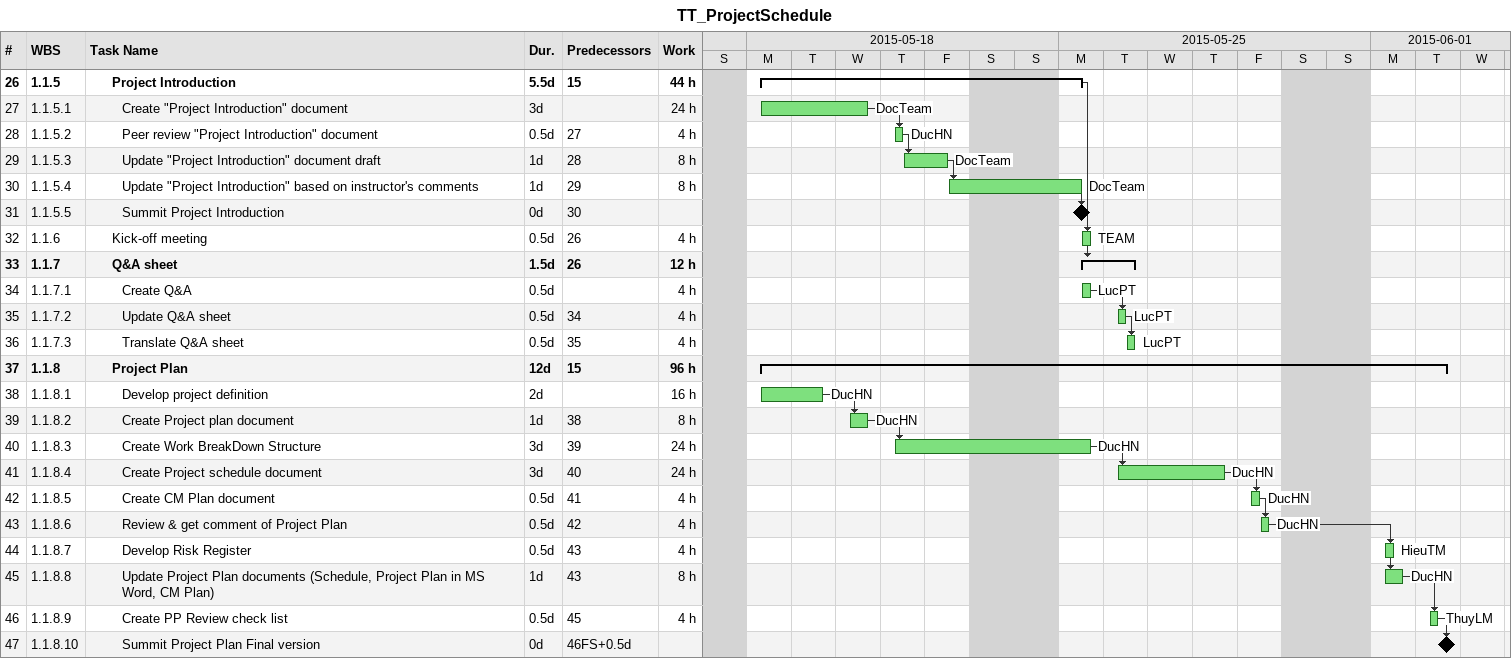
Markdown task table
TT_ProjectSchedule

| ID | WBS | Task | Duration | Start | Finish | Predecessors | Resources | Work (h) |
|---|---|---|---|---|---|---|---|---|
| 26 | 1.1.5 | **Project Introduction** | 5.5d | 2015-05-18 | 2015-05-25 | 15 |  | 44 |
| 27 | 1.1.5.1 | Create "Project Introduction" document | 3d | 2015-05-18 | 2015-05-20 |  | DocTeam | 24 |
| 28 | 1.1.5.2 | Peer review "Project Introduction" document | 0.5d | 2015-05-21 | 2015-05-21 | 27 | DucHN | 4 |
| 29 | 1.1.5.3 | Update "Project Introduction" document draft | 1d | 2015-05-21 | 2015-05-22 | 28 | DocTeam | 8 |
| 30 | 1.1.5.4 | Update "Project Introduction" based on instructor's comments | 1d | 2015-05-22 | 2015-05-25 | 29 | DocTeam | 8 |
| 31 | 1.1.5.5 | Summit Project Introduction | 0d | 2015-05-25 | 2015-05-25 | 30 |  |  |
| 32 | 1.1.6 | Kick-off meeting | 0.5d | 2015-05-25 | 2015-05-25 | 26 | TEAM | 4 |
| 33 | 1.1.7 | **Q&A sheet** | 1.5d | 2015-05-25 | 2015-05-26 | 26 |  | 12 |
| 34 | 1.1.7.1 | Create Q&A | 0.5d | 2015-05-25 | 2015-05-25 |  | LucPT | 4 |
| 35 | 1.1.7.2 | Update Q&A sheet | 0.5d | 2015-05-26 | 2015-05-26 | 34 | LucPT | 4 |
| 36 | 1.1.7.3 | Translate Q&A sheet | 0.5d | 2015-05-26 | 2015-05-26 | 35 | LucPT | 4 |
| 37 | 1.1.8 | **Project Plan** | 12d | 2015-05-18 | 2015-06-02 | 15 |  | 96 |
| 38 | 1.1.8.1 | Develop project definition | 2d | 2015-05-18 | 2015-05-19 |  | DucHN | 16 |
| 39 | 1.1.8.2 | Create Project plan document | 1d | 2015-05-20 | 2015-05-20 | 38 | DucHN | 8 |
| 40 | 1.1.8.3 | Create Work BreakDown Structure | 3d | 2015-05-21 | 2015-05-25 | 39 | DucHN | 24 |
| 41 | 1.1.8.4 | Create Project schedule document | 3d | 2015-05-26 | 2015-05-28 | 40 | DucHN | 24 |
| 42 | 1.1.8.5 | Create CM Plan document | 0.5d | 2015-05-29 | 2015-05-29 | 41 | DucHN | 4 |
| 43 | 1.1.8.6 | Review & get comment of Project Plan | 0.5d | 2015-05-29 | 2015-05-29 | 42 | DucHN | 4 |
| 44 | 1.1.8.7 | Develop Risk Register | 0.5d | 2015-06-01 | 2015-06-01 | 43 | HieuTM | 4 |
| 45 | 1.1.8.8 | Update Project Plan documents (Schedule, Project Plan in MS Word, CM Plan) | 1d | 2015-06-01 | 2015-06-01 | 43 | DucHN | 8 |
| 46 | 1.1.8.9 | Create PP Review check list | 0.5d | 2015-06-02 | 2015-06-02 | 45 | ThuyLM | 4 |
| 47 | 1.1.8.10 | Summit Project Plan Final version | 0d | 2015-06-02 | 2015-06-02 | 46FS+0.5d |  |  |
